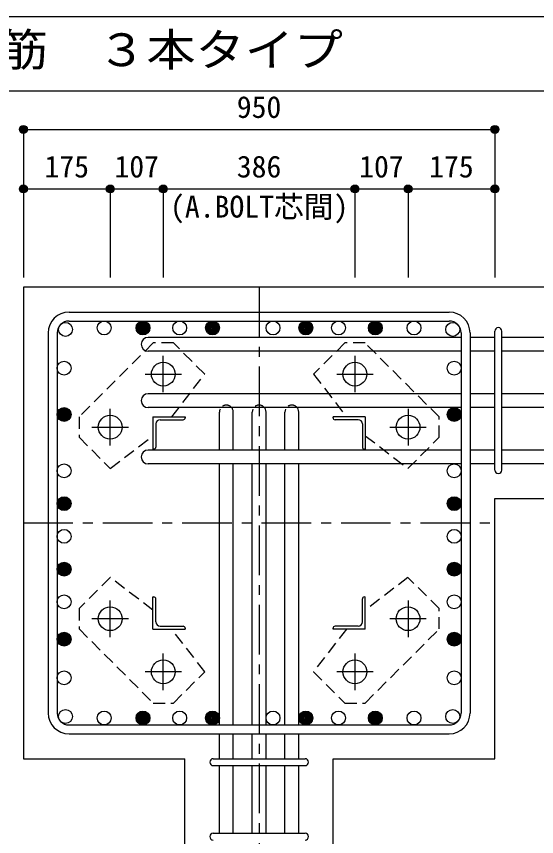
# Model space of a CAD drawing. Units: millimetres at full size, sheet at 1:20. Extents: x -3982 to 3969, y -2797 to 2801.
# Drawn here: x -3353 to -2305, y 1148 to 2801 of the extents above; entities that cross this region are included whole.
import ezdxf
from ezdxf.enums import TextEntityAlignment as Align

# ---------------------------------------------------------------- set-up
doc = ezdxf.new("R2010")
doc.units = ezdxf.units.MM
doc.header["$LTSCALE"] = 20
doc.header["$PDMODE"] = 32
doc.header["$PDSIZE"] = 10
doc.linetypes.add('CHAIN1', pattern=[8, 5, -1, 1, -1])
doc.linetypes.add('DASHED1', pattern=[1.8, 1.2, -0.6])
for name, color, linetype in [('6-1_躯体線', 2, 'Continuous'), ('6-2_A.Bolt_', 4, 'Continuous'), ('6-3_柱型主筋', 4, 'Continuous'), ('6-4_フープ', 7, 'Continuous'), ('6-5_梁主筋', 7, 'Continuous'), ('6-6_S.T.P.', 7, 'Continuous'), ('6-7_文字', 7, 'Continuous'), ('6-9_プレート', 4, 'DASHED1'), ('6-D_寸法', 4, 'Continuous'), ('F-0_枠', 6, 'Continuous')]:
    doc.layers.add(name, color=color, linetype=linetype)
doc.styles.add('ＭＳ ゴシック', font='')
doc.styles.get('ＭＳ ゴシック').set_extended_font_data('MS Gothic')

msp = doc.modelspace()

# ---------------------------------------------------------------- linework, layer by layer
at = {"layer": '6-1_躯体線'}
for p, q in [((-3338.87, 2254.95), (-3338.87, 1304.95)), ((-1988.87, 2254.95), (-3338.87, 2254.95)), ((-2388.87, 1829.45), (-1988.87, 1829.45)), ((-2388.87, 1304.95), (-2388.87, 1829.45)), ((-3338.87, 1304.95), (-3013.37, 1304.95)), ((-3013.37, 904.95), (-3013.37, 1304.95)), ((-2714.37, 904.95), (-2714.37, 1304.95)), ((-2714.37, 1304.95), (-2388.87, 1304.95))]:
    msp.add_line(p, q, dxfattribs=at)
at = {"layer": '6-2_A.Bolt_', "linetype": 'CHAIN1'}
for p, q in [((-3056.87, 2043.26), (-3056.87, 2116.75)), ((-2670.87, 2116.76), (-2670.87, 2043.25)), ((-3093.67, 2079.95), (-3020.17, 2079.95)), ((-2707.57, 2079.95), (-2634.07, 2079.95)), ((-3163.87, 1936.26), (-3163.87, 2009.75)), ((-2563.87, 2009.76), (-2563.87, 1936.25)), ((-3200.67, 1972.95), (-3127.17, 1972.95)), ((-2600.57, 1972.95), (-2527.07, 1972.95)), ((-3163.87, 1550.15), (-3163.87, 1623.66)), ((-2563.87, 1623.65), (-2563.87, 1550.15)), ((-3127.17, 1586.95), (-3200.67, 1586.95)), ((-2527.07, 1586.95), (-2600.57, 1586.95)), ((-3056.87, 1443.15), (-3056.87, 1516.66)), ((-2670.87, 1516.65), (-2670.87, 1443.15)), ((-3020.17, 1479.95), (-3093.67, 1479.95)), ((-2634.07, 1479.95), (-2707.57, 1479.95))]:
    msp.add_line(p, q, dxfattribs=at)
at = {"layer": '6-2_A.Bolt_'}
for p, q in [((-3077.87, 1993.95), (-3012.87, 1993.95)), ((-3077.87, 1993.95), (-3077.87, 1928.95)), ((-3063.37, 1987.95), (-3016.87, 1987.95)), ((-3012.87, 1993.95), (-3012.87, 1991.95)), ((-2649.87, 1993.95), (-2714.87, 1993.95)), ((-2714.87, 1991.95), (-2714.87, 1993.95)), ((-2664.37, 1987.95), (-2710.87, 1987.95)), ((-2649.87, 1993.95), (-2649.87, 1928.95)), ((-3071.87, 1979.45), (-3071.87, 1932.95)), ((-2655.87, 1979.45), (-2655.87, 1932.95)), ((-3075.87, 1928.95), (-3077.87, 1928.95)), ((-2649.87, 1928.95), (-2651.87, 1928.95)), ((-3077.87, 1630.95), (-3075.87, 1630.95)), ((-3077.87, 1565.95), (-3077.87, 1630.95)), ((-3071.87, 1580.45), (-3071.87, 1626.95)), ((-2655.87, 1580.45), (-2655.87, 1626.95)), ((-2651.87, 1630.95), (-2649.87, 1630.95)), ((-2649.87, 1565.95), (-2649.87, 1630.95)), ((-3063.37, 1571.95), (-3016.87, 1571.95)), ((-2664.37, 1571.95), (-2710.87, 1571.95)), ((-3077.87, 1565.95), (-3012.87, 1565.95)), ((-3012.87, 1567.95), (-3012.87, 1565.95)), ((-2714.87, 1565.95), (-2714.87, 1567.95)), ((-2649.87, 1565.95), (-2714.87, 1565.95))]:
    msp.add_line(p, q, dxfattribs=at)
at = {"layer": '6-2_A.Bolt_', "color": 3}
for centre in [(-3056.87, 2079.95), (-2670.87, 2079.95), (-3163.87, 1972.95), (-2563.87, 1972.95), (-3163.87, 1586.95), (-2563.87, 1586.95), (-3056.87, 1479.95), (-2670.87, 1479.95)]:
    msp.add_circle(centre, 24, dxfattribs=at)
at = {"layer": '6-2_A.Bolt_'}
for centre, radius, start, end in [((-3063.37, 1979.45), 8.5, 90, 180), ((-3016.87, 1991.95), 4, 270, 0), ((-2710.87, 1991.95), 4, 180, 270), ((-2664.37, 1979.45), 8.5, 0, 90), ((-3075.87, 1932.95), 4, 270, 0), ((-2651.87, 1932.95), 4, 180, 270), ((-3075.87, 1626.95), 4, 0, 90), ((-2651.87, 1626.95), 4, 90, 180), ((-3063.37, 1580.45), 8.5, 180, 270), ((-3016.87, 1567.95), 4, 0, 90), ((-2710.87, 1567.95), 4, 90, 180), ((-2664.37, 1580.45), 8.5, 270, 0)]:
    msp.add_arc(centre, radius, start, end, dxfattribs=at)
at = {"layer": '6-3_柱型主筋', "color": 3}
for centre in [(-3253.94, 2170.03), (-3175.92, 2172.95), (-3097.91, 2172.95), (-3023.87, 2172.95), (-2957.87, 2172.95), (-2835.87, 2172.95), (-2769.87, 2172.95), (-2703.87, 2172.95), (-2629.82, 2172.95), (-2551.81, 2172.95), (-2473.8, 2170.03), (-3256.87, 2092.01), (-2470.87, 2092.01), (-3256.87, 1998.49), (-2470.87, 1998.49), (-3256.87, 1884.95), (-2470.87, 1884.95), (-3256.87, 1818.95), (-2470.87, 1818.95), (-3256.87, 1752.95), (-2470.87, 1752.95), (-3256.87, 1686.95), (-2470.87, 1686.95), (-3256.87, 1620.95), (-2470.87, 1620.95), (-3256.87, 1545.91), (-2470.87, 1545.91), (-3256.87, 1467.9), (-2470.87, 1467.9), (-3253.94, 1389.88), (-3175.92, 1386.95), (-3097.91, 1386.95), (-3023.87, 1386.95), (-2957.87, 1386.95), (-2835.87, 1386.95), (-2769.87, 1386.95), (-2703.87, 1386.95), (-2629.82, 1386.95), (-2551.81, 1386.95), (-2473.8, 1389.88)]:
    msp.add_circle(centre, 14, dxfattribs=at)
at = {"layer": '6-3_柱型主筋'}
for centre, radius in [((-3097.91, 2172.95), 14), ((-3097.91, 2172.95), 12.6), ((-3097.91, 2172.95), 11.2), ((-3097.91, 2172.95), 9.8), ((-2957.87, 2172.95), 14), ((-2957.87, 2172.95), 12.6), ((-2957.87, 2172.95), 11.2), ((-2957.87, 2172.95), 9.8), ((-2769.87, 2172.95), 14), ((-2769.87, 2172.95), 12.6), ((-2769.87, 2172.95), 11.2), ((-2769.87, 2172.95), 9.8), ((-2629.82, 2172.95), 14), ((-2629.82, 2172.95), 12.6), ((-2629.82, 2172.95), 11.2), ((-2629.82, 2172.95), 9.8), ((-3097.91, 2172.95), 8.4), ((-3097.91, 2172.95), 7), ((-3097.91, 2172.95), 5.6), ((-3097.91, 2172.95), 4.2), ((-3097.91, 2172.95), 2.8), ((-3097.91, 2172.95), 1.4), ((-2957.87, 2172.95), 8.4), ((-2957.87, 2172.95), 7), ((-2957.87, 2172.95), 5.6), ((-2957.87, 2172.95), 4.2), ((-2957.87, 2172.95), 2.8), ((-2957.87, 2172.95), 1.4), ((-2769.87, 2172.95), 8.4), ((-2769.87, 2172.95), 7), ((-2769.87, 2172.95), 5.6), ((-2769.87, 2172.95), 4.2), ((-2769.87, 2172.95), 2.8), ((-2769.87, 2172.95), 1.4), ((-2629.82, 2172.95), 8.4), ((-2629.82, 2172.95), 7), ((-2629.82, 2172.95), 5.6), ((-2629.82, 2172.95), 4.2), ((-2629.82, 2172.95), 2.8), ((-2629.82, 2172.95), 1.4), ((-3256.87, 1998.49), 14), ((-3256.87, 1998.49), 12.6), ((-3256.87, 1998.49), 11.2), ((-3256.87, 1998.49), 9.8), ((-3256.87, 1998.49), 8.4), ((-3256.87, 1998.49), 7), ((-3256.87, 1998.49), 5.6), ((-3256.87, 1998.49), 4.2), ((-3256.87, 1998.49), 2.8), ((-2470.87, 1998.49), 14), ((-2470.87, 1998.49), 12.6), ((-2470.87, 1998.49), 11.2), ((-2470.87, 1998.49), 9.8), ((-2470.87, 1998.49), 8.4), ((-2470.87, 1998.49), 7), ((-2470.87, 1998.49), 5.6), ((-2470.87, 1998.49), 4.2), ((-2470.87, 1998.49), 2.8), ((-3256.87, 1998.49), 1.4), ((-2470.87, 1998.49), 1.4), ((-3256.87, 1818.95), 14), ((-3256.87, 1818.95), 12.6), ((-3256.87, 1818.95), 11.2), ((-3256.87, 1818.95), 9.8), ((-3256.87, 1818.95), 8.4), ((-3256.87, 1818.95), 7), ((-3256.87, 1818.95), 5.6), ((-3256.87, 1818.95), 4.2), ((-3256.87, 1818.95), 2.8), ((-3256.87, 1818.95), 1.4), ((-2470.87, 1818.95), 14), ((-2470.87, 1818.95), 12.6), ((-2470.87, 1818.95), 11.2), ((-2470.87, 1818.95), 9.8), ((-2470.87, 1818.95), 8.4), ((-2470.87, 1818.95), 7), ((-2470.87, 1818.95), 5.6), ((-2470.87, 1818.95), 4.2), ((-2470.87, 1818.95), 2.8), ((-2470.87, 1818.95), 1.4), ((-3256.87, 1686.95), 14), ((-3256.87, 1686.95), 12.6), ((-3256.87, 1686.95), 11.2), ((-3256.87, 1686.95), 9.8), ((-3256.87, 1686.95), 8.4), ((-3256.87, 1686.95), 7), ((-3256.87, 1686.95), 5.6), ((-3256.87, 1686.95), 4.2), ((-3256.87, 1686.95), 2.8), ((-3256.87, 1686.95), 1.4), ((-2470.87, 1686.95), 14), ((-2470.87, 1686.95), 12.6), ((-2470.87, 1686.95), 11.2), ((-2470.87, 1686.95), 9.8), ((-2470.87, 1686.95), 8.4), ((-2470.87, 1686.95), 7), ((-2470.87, 1686.95), 5.6), ((-2470.87, 1686.95), 4.2), ((-2470.87, 1686.95), 2.8), ((-2470.87, 1686.95), 1.4), ((-3256.87, 1545.91), 14), ((-3256.87, 1545.91), 12.6), ((-3256.87, 1545.91), 11.2), ((-3256.87, 1545.91), 9.8), ((-3256.87, 1545.91), 8.4), ((-2470.87, 1545.91), 14), ((-2470.87, 1545.91), 12.6), ((-2470.87, 1545.91), 11.2), ((-2470.87, 1545.91), 9.8), ((-2470.87, 1545.91), 8.4), ((-3256.87, 1545.91), 7), ((-3256.87, 1545.91), 5.6), ((-3256.87, 1545.91), 4.2), ((-3256.87, 1545.91), 2.8), ((-3256.87, 1545.91), 1.4), ((-2470.87, 1545.91), 7), ((-2470.87, 1545.91), 5.6), ((-2470.87, 1545.91), 4.2), ((-2470.87, 1545.91), 2.8), ((-2470.87, 1545.91), 1.4), ((-3097.91, 1386.95), 14), ((-3097.91, 1386.95), 12.6), ((-3097.91, 1386.95), 11.2), ((-3097.91, 1386.95), 9.8), ((-3097.91, 1386.95), 8.4), ((-3097.91, 1386.95), 7), ((-3097.91, 1386.95), 5.6), ((-3097.91, 1386.95), 4.2), ((-3097.91, 1386.95), 2.8), ((-2957.87, 1386.95), 14), ((-2957.87, 1386.95), 12.6), ((-2957.87, 1386.95), 11.2), ((-2957.87, 1386.95), 9.8), ((-2957.87, 1386.95), 8.4), ((-2957.87, 1386.95), 7), ((-2957.87, 1386.95), 5.6), ((-2957.87, 1386.95), 4.2), ((-2957.87, 1386.95), 2.8), ((-2769.87, 1386.95), 14), ((-2769.87, 1386.95), 12.6), ((-2769.87, 1386.95), 11.2), ((-2769.87, 1386.95), 9.8), ((-2769.87, 1386.95), 8.4), ((-2769.87, 1386.95), 7), ((-2769.87, 1386.95), 5.6), ((-2769.87, 1386.95), 4.2), ((-2769.87, 1386.95), 2.8), ((-2629.82, 1386.95), 14), ((-2629.82, 1386.95), 12.6), ((-2629.82, 1386.95), 11.2), ((-2629.82, 1386.95), 9.8), ((-2629.82, 1386.95), 8.4), ((-2629.82, 1386.95), 7), ((-2629.82, 1386.95), 5.6), ((-2629.82, 1386.95), 4.2), ((-2629.82, 1386.95), 2.8), ((-3097.91, 1386.95), 1.4), ((-2957.87, 1386.95), 1.4), ((-2769.87, 1386.95), 1.4), ((-2629.82, 1386.95), 1.4)]:
    msp.add_circle(centre, radius, dxfattribs=at)
at = {"layer": '6-4_フープ'}
for p, q in [((-3246.87, 2204.95), (-2480.87, 2204.95)), ((-3246.87, 2186.95), (-2480.87, 2186.95)), ((-3288.87, 2162.95), (-3288.87, 1396.95)), ((-3270.87, 2162.95), (-3270.87, 1396.95)), ((-2456.87, 2162.95), (-2456.87, 1396.95)), ((-2438.87, 2162.95), (-2438.87, 1396.95)), ((-3246.87, 1372.95), (-2480.87, 1372.95)), ((-3246.87, 1354.95), (-2480.87, 1354.95))]:
    msp.add_line(p, q, dxfattribs=at)
for centre, radius, start, end in [((-3246.87, 2162.95), 42, 90, 180), ((-2480.87, 2162.95), 42, 0, 90), ((-3246.87, 2162.95), 24, 90, 180), ((-2480.87, 2162.95), 24, 0, 90), ((-3246.87, 1396.95), 42, 180, 270), ((-3246.87, 1396.95), 24, 180, 270), ((-2480.87, 1396.95), 42, 270, 0), ((-2480.87, 1396.95), 24, 270, 0)]:
    msp.add_arc(centre, radius, start, end, dxfattribs=at)
at = {"layer": '6-5_梁主筋'}
for p, q in [((-2456.87, 2154.03), (-3087.37, 2154.03)), ((-2388.87, 2154.03), (-2438.87, 2154.03)), ((-2238.87, 2154.03), (-2374.87, 2154.03)), ((-2456.87, 2126.03), (-3087.37, 2126.03)), ((-2388.87, 2126.03), (-2438.87, 2126.03)), ((-2238.87, 2126.03), (-2374.87, 2126.03)), ((-2456.87, 2040.49), (-3087.37, 2040.49)), ((-2388.87, 2040.49), (-2438.87, 2040.49)), ((-2238.87, 2040.49), (-2374.87, 2040.49)), ((-2456.87, 2012.49), (-3087.37, 2012.49)), ((-2943.87, 1926.95), (-2943.87, 2003.45)), ((-2915.87, 1926.95), (-2915.87, 2003.45)), ((-2877.87, 1926.95), (-2877.87, 2003.45)), ((-2849.87, 1926.95), (-2849.87, 2003.45)), ((-2811.87, 1926.95), (-2811.87, 2003.45)), ((-2783.87, 1926.95), (-2783.87, 2003.45)), ((-2388.87, 2012.49), (-2438.87, 2012.49)), ((-2238.87, 2012.49), (-2374.87, 2012.49)), ((-2456.87, 1926.95), (-3087.37, 1926.95)), ((-2388.87, 1926.95), (-2438.87, 1926.95)), ((-2238.87, 1926.95), (-2374.87, 1926.95)), ((-2456.87, 1898.95), (-3087.37, 1898.95)), ((-2943.87, 1372.95), (-2943.87, 1898.95)), ((-2915.87, 1372.95), (-2915.87, 1898.95)), ((-2877.87, 1372.95), (-2877.87, 1898.95)), ((-2849.87, 1372.95), (-2849.87, 1898.95)), ((-2811.87, 1372.95), (-2811.87, 1898.95)), ((-2783.87, 1372.95), (-2783.87, 1898.95)), ((-2388.87, 1898.95), (-2438.87, 1898.95)), ((-2238.87, 1898.95), (-2374.87, 1898.95)), ((-2943.87, 1304.95), (-2943.87, 1354.95)), ((-2915.87, 1304.95), (-2915.87, 1354.95)), ((-2877.87, 1304.95), (-2877.87, 1354.95)), ((-2849.87, 1304.95), (-2849.87, 1354.95)), ((-2811.87, 1304.95), (-2811.87, 1354.95)), ((-2783.87, 1304.95), (-2783.87, 1354.95)), ((-2943.87, 1154.95), (-2943.87, 1290.95)), ((-2915.87, 1154.95), (-2915.87, 1290.95)), ((-2877.87, 1154.95), (-2877.87, 1290.95)), ((-2849.87, 1154.95), (-2849.87, 1290.95)), ((-2811.87, 1154.95), (-2811.87, 1290.95)), ((-2783.87, 1154.95), (-2783.87, 1290.95))]:
    msp.add_line(p, q, dxfattribs=at)
for centre, start, end in [((-3087.37, 2140.03), 90, 270), ((-3087.37, 2026.49), 90, 270), ((-2929.87, 2003.45), 154.61978, 180), ((-2929.87, 2003.45), 0, 25.38022), ((-2863.87, 2003.45), 154.61978, 180), ((-2863.87, 2003.45), 0, 25.38022), ((-2797.87, 2003.45), 154.61978, 180), ((-2797.87, 2003.45), 0, 25.38022), ((-3087.37, 1912.95), 90, 270)]:
    msp.add_arc(centre, 14, start, end, dxfattribs=at)
at = {"layer": '6-5_梁主筋', "linetype": 'DASHED1'}
for centre in [(-2929.87, 2003.45), (-2863.87, 2003.45), (-2797.87, 2003.45)]:
    msp.add_arc(centre, 14, 25.38022, 154.61978, dxfattribs=at)
at = {"layer": '6-6_S.T.P.'}
for p, q in [((-2388.87, 1886.45), (-2388.87, 2166.53)), ((-2374.87, 1886.45), (-2374.87, 2166.53)), ((-2956.37, 1304.95), (-2771.37, 1304.95)), ((-2956.37, 1290.95), (-2771.37, 1290.95)), ((-2956.37, 1154.95), (-2771.37, 1154.95))]:
    msp.add_line(p, q, dxfattribs=at)
for centre, start, end in [((-2381.87, 2166.53), 0, 180), ((-2381.87, 2166.53), 0, 180), ((-2381.87, 2166.53), 0, 180), ((-2381.87, 2166.53), 0, 180), ((-2381.87, 1886.45), 180, 0), ((-2381.87, 1886.45), 180, 0), ((-2381.87, 1886.45), 180, 0), ((-2381.87, 1886.45), 180, 0), ((-2956.37, 1297.95), 90, 270), ((-2956.37, 1297.95), 90, 270), ((-2956.37, 1297.95), 90, 270), ((-2956.37, 1297.95), 90, 270), ((-2771.37, 1297.95), 270, 90), ((-2771.37, 1297.95), 270, 90), ((-2771.37, 1297.95), 270, 90), ((-2771.37, 1297.95), 270, 90), ((-2956.37, 1147.95), 90, 270), ((-2771.37, 1147.95), 270, 90)]:
    msp.add_arc(centre, 7, start, end, dxfattribs=at)
at = {"layer": '6-9_プレート'}
for points in [[(-3077.47, 2142.75), (-3226.67, 1993.55), (-3226.67, 1952.55), (-3163.77, 1889.65), (-3077.87, 1955.75)], [(-3039.67, 1993.95), (-2973.57, 2079.85), (-3036.47, 2142.75), (-3077.47, 2142.75)], [(-2501.07, 1993.55), (-2650.27, 2142.75), (-2691.27, 2142.75), (-2754.17, 2079.85), (-2688.07, 1993.95)], [(-2649.87, 1955.75), (-2563.97, 1889.65), (-2501.07, 1952.55), (-2501.07, 1993.55)], [(-3077.87, 1604.16), (-3163.77, 1670.26), (-3226.67, 1607.36), (-3226.67, 1566.36)], [(-2650.27, 1417.16), (-2501.07, 1566.36), (-2501.07, 1607.36), (-2563.97, 1670.25), (-2649.87, 1604.16)], [(-3226.67, 1566.36), (-3077.47, 1417.16), (-3036.47, 1417.16), (-2973.57, 1480.06), (-3039.67, 1565.96)], [(-2688.07, 1565.96), (-2754.17, 1480.06), (-2691.27, 1417.16), (-2650.27, 1417.16)]]:
    msp.add_lwpolyline(points, dxfattribs=at)
at = {"layer": '6-D_寸法'}
for p, q in [((-3338.87, 2572.98), (-3338.87, 2452.98)), ((-3338.87, 2572.98), (-3338.87, 2452.98)), ((-3338.87, 2572.98), (-2388.87, 2572.98)), ((-3338.87, 2452.98), (-3338.87, 2274.95)), ((-3338.87, 2452.98), (-3338.87, 2274.95)), ((-3338.87, 2452.98), (-3338.87, 2274.95)), ((-3338.87, 2452.98), (-3163.87, 2452.98)), ((-3338.87, 2452.98), (-3338.87, 2274.95)), ((-3163.87, 2452.98), (-3056.87, 2452.98)), ((-3163.87, 2452.98), (-3163.87, 2274.95)), ((-3056.87, 2452.98), (-2670.87, 2452.98)), ((-3056.87, 2452.98), (-3056.87, 2274.95)), ((-2670.87, 2452.98), (-2563.87, 2452.98)), ((-2670.87, 2452.98), (-2670.87, 2274.95)), ((-2563.87, 2452.98), (-2563.87, 2274.95)), ((-2388.87, 2452.98), (-2388.87, 2274.95)), ((-2388.87, 2452.98), (-2388.87, 2274.95)), ((-2388.87, 2452.98), (-2388.87, 2274.95))]:
    msp.add_line(p, q, dxfattribs=at)
at = {"layer": '6-D_寸法', "linetype": 'CHAIN1'}
for p, q in [((-2863.87, 2254.95), (-2863.87, 904.95)), ((-3338.87, 1779.95), (-2388.87, 1779.95))]:
    msp.add_line(p, q, dxfattribs=at)
at = {"layer": '6-D_寸法'}
for points in [[(-2388.87, 2572.98), (-2388.87, 2452.98), (-2388.87, 2274.95)], [(-2563.87, 2452.98), (-2388.87, 2452.98), (-2388.87, 2274.95)]]:
    msp.add_lwpolyline(points, dxfattribs=at)
for centre, radius in [((-3338.87, 2572.98), 8), ((-3338.87, 2572.98), 7.2), ((-3338.87, 2572.98), 6.4), ((-3338.87, 2572.98), 5.6), ((-2388.87, 2572.98), 8), ((-2388.87, 2572.98), 7.2), ((-2388.87, 2572.98), 6.4), ((-2388.87, 2572.98), 5.6), ((-3338.87, 2572.98), 4.8), ((-3338.87, 2572.98), 4), ((-3338.87, 2572.98), 3.2), ((-3338.87, 2572.98), 2.4), ((-3338.87, 2572.98), 1.6), ((-3338.87, 2572.98), 0.8), ((-2388.87, 2572.98), 4.8), ((-2388.87, 2572.98), 4), ((-2388.87, 2572.98), 3.2), ((-2388.87, 2572.98), 2.4), ((-2388.87, 2572.98), 1.6), ((-2388.87, 2572.98), 0.8), ((-3338.87, 2452.98), 8), ((-3338.87, 2452.98), 7.2), ((-3338.87, 2452.98), 6.4), ((-3338.87, 2452.98), 5.6), ((-3338.87, 2452.98), 4.8), ((-3338.87, 2452.98), 4), ((-3338.87, 2452.98), 3.2), ((-3338.87, 2452.98), 2.4), ((-3338.87, 2452.98), 1.6), ((-3338.87, 2452.98), 0.8), ((-3163.87, 2452.98), 8), ((-3163.87, 2452.98), 7.2), ((-3163.87, 2452.98), 6.4), ((-3163.87, 2452.98), 5.6), ((-3163.87, 2452.98), 4.8), ((-3163.87, 2452.98), 4), ((-3163.87, 2452.98), 3.2), ((-3163.87, 2452.98), 2.4), ((-3163.87, 2452.98), 1.6), ((-3163.87, 2452.98), 0.8), ((-3056.87, 2452.98), 8), ((-3056.87, 2452.98), 7.2), ((-3056.87, 2452.98), 6.4), ((-3056.87, 2452.98), 5.6), ((-3056.87, 2452.98), 4.8), ((-3056.87, 2452.98), 4), ((-3056.87, 2452.98), 3.2), ((-3056.87, 2452.98), 2.4), ((-3056.87, 2452.98), 1.6), ((-3056.87, 2452.98), 0.8), ((-2670.87, 2452.98), 8), ((-2670.87, 2452.98), 7.2), ((-2670.87, 2452.98), 6.4), ((-2670.87, 2452.98), 5.6), ((-2670.87, 2452.98), 4.8), ((-2670.87, 2452.98), 4), ((-2670.87, 2452.98), 3.2), ((-2670.87, 2452.98), 2.4), ((-2670.87, 2452.98), 1.6), ((-2670.87, 2452.98), 0.8), ((-2563.87, 2452.98), 8), ((-2563.87, 2452.98), 7.2), ((-2563.87, 2452.98), 6.4), ((-2563.87, 2452.98), 5.6), ((-2563.87, 2452.98), 4.8), ((-2563.87, 2452.98), 4), ((-2563.87, 2452.98), 3.2), ((-2563.87, 2452.98), 2.4), ((-2563.87, 2452.98), 1.6), ((-2563.87, 2452.98), 0.8), ((-2388.87, 2452.98), 8), ((-2388.87, 2452.98), 7.2), ((-2388.87, 2452.98), 6.4), ((-2388.87, 2452.98), 5.6), ((-2388.87, 2452.98), 4.8), ((-2388.87, 2452.98), 4), ((-2388.87, 2452.98), 3.2), ((-2388.87, 2452.98), 2.4), ((-2388.87, 2452.98), 1.6), ((-2388.87, 2452.98), 0.8)]:
    msp.add_circle(centre, radius, dxfattribs=at)
at = {"layer": '6-D_寸法', "color": 7}
for p in [(-3338.87, 2572.98), (-2388.87, 2572.98), (-3338.87, 2452.98), (-3163.87, 2452.98), (-3056.87, 2452.98), (-2670.87, 2452.98), (-2563.87, 2452.98), (-2388.87, 2452.98)]:
    msp.add_point(p, dxfattribs=at)
at = {"layer": 'F-0_枠'}
msp.add_line((-3981.92, 2800.77), (3969.4, 2800.77), dxfattribs=at)
at = {"layer": 'F-0_枠', "color": 2}
msp.add_line((-3981.92, 2650.77), (2482.4, 2650.77), dxfattribs=at)

# ---------------------------------------------------------------- texts
at = {"layer": '6-7_文字', "color": 2, "style": 'ＭＳ ゴシック', "width": 1.1}
msp.add_text('\u3000\u3000基礎梁主筋\u3000３本タイプ', height=65.98, dxfattribs=at).set_placement((-3981.92, 2680.77), align=Align.BOTTOM_LEFT)
at = {"layer": '6-7_文字', "color": 4, "style": 'ＭＳ ゴシック'}
msp.add_text('(A.BOLT芯間)', height=43.99, dxfattribs=at).set_placement((-3043.34, 2382.2), align=Align.BOTTOM_LEFT)
at = {"layer": '6-D_寸法', "style": 'ＭＳ ゴシック'}
for s, p in [('950', (-2908.87, 2582.98)), ('175', (-3296.37, 2462.98)), ('107', (-3155.37, 2462.98)), ('386', (-2908.87, 2462.98)), ('107', (-2662.37, 2462.98)), ('175', (-2521.37, 2462.98))]:
    msp.add_text(s, height=43.99, dxfattribs=at).set_placement(p, align=Align.BOTTOM_LEFT)

doc.saveas('drawing.dxf')
